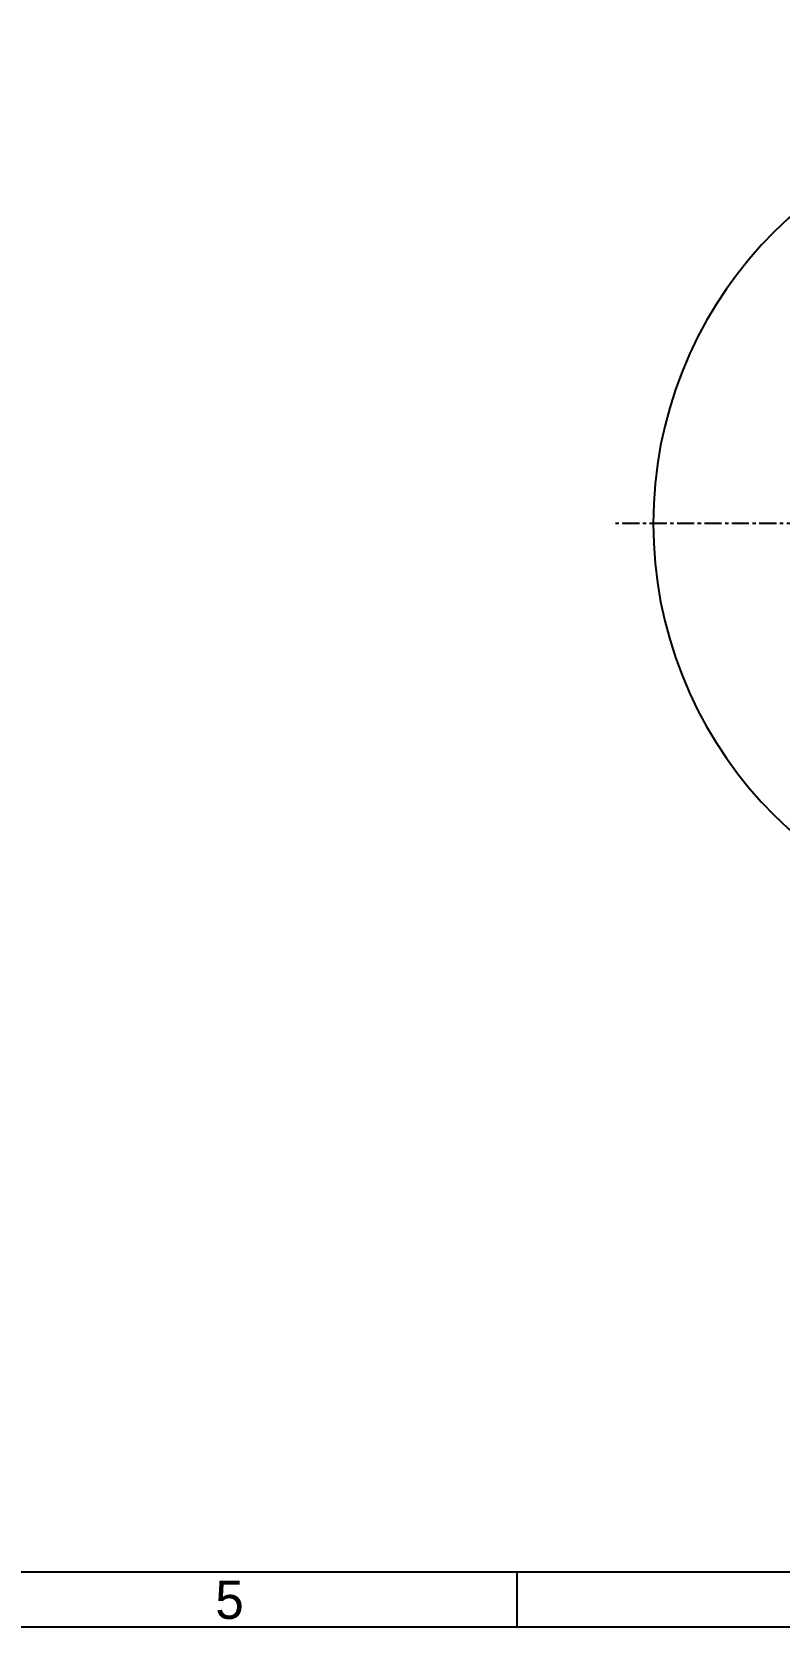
# Model space of a CAD drawing. Header units: millimetres. Extents: x 4086 to 8300, y 123 to 1549.
# Drawn here: x 7331 to 7658, y 124 to 822 of the extents above; entities that cross this region are included whole.
import ezdxf
from ezdxf.enums import TextEntityAlignment as Align

# ---------------------------------------------------------------- set-up
doc = ezdxf.new("R2010")
doc.units = ezdxf.units.MM
doc.linetypes.add('CENTER', pattern=[0.6, 0.375, -0.075, 0.075, -0.075])
for name, color, linetype in [('中心线', 7, 'Continuous'), ('多重引线', 7, 'Continuous'), ('运动范围', 7, 'Continuous')]:
    doc.layers.add(name, color=color, linetype=linetype)
doc.styles.add('思源黑', font='SourceHanSansCN-Normal.ttf')

# ---------------------------------------------------------------- blocks, each defined once
blk = doc.blocks.new('图纸')
at = {"color": 2}
blk.add_line((7543.66, 123.62), (7543.66, 147.62), dxfattribs=at)
for points in [[(6283.66, 123.62), (6283.66, 1549.22), (8299.66, 1549.22), (8299.66, 123.62)], [(6403.66, 147.62), (6403.66, 1525.22), (8275.66, 1525.22), (8275.66, 147.62)]]:
    blk.add_lwpolyline(points, close=True, dxfattribs=at)
at = {"color": 2, "style": '思源黑'}
blk.add_text('5', height=16.8, dxfattribs=at).set_placement((7417.66, 135.62), align=Align.MIDDLE_CENTER)
at = {"color": 7, "style": '思源黑'}
for tag, height, p in [('编号', 19.2, (8134.84, 252.67)), ('比例', 8, (7939.66, 171.62))]:
    blk.add_attdef(tag, text='', height=height, dxfattribs=at).set_placement(p, align=Align.MIDDLE)
at = {"linetype": 'Continuous', "lineweight": 0, "ltscale": 0.3, "style": '思源黑'}
for tag, p in [('当前页', (8121.35, 207.93)), ('总页数', (8160.27, 207.93))]:
    blk.add_attdef(tag, text='', height=8, dxfattribs=at).set_placement(p, align=Align.MIDDLE)

msp = doc.modelspace()

# ---------------------------------------------------------------- linework, layer by layer
at = {"layer": '中心线', "linetype": 'CENTER', "ltscale": 20}
msp.add_line((7981.1487, 606.8692), (7585.9109, 606.8692), dxfattribs=at)
at = {"layer": '运动范围'}
msp.add_arc((7783.7746, 606.8692), 180.575, 10, 349.9935723, dxfattribs=at)

# ---------------------------------------------------------------- block references
at = {"layer": '多重引线'}
msp.add_blockref('图纸', (0, 0), dxfattribs=at)

doc.saveas('drawing.dxf')
